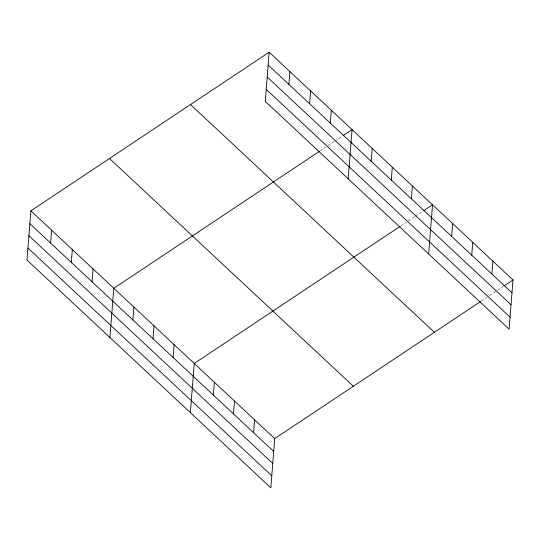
<?xml version="1.0" encoding="UTF-8"?>
<svg xmlns="http://www.w3.org/2000/svg" width="540" height="540" viewBox="0 0 540 540"><rect width="100%" height="100%" fill="white"/><g stroke="black" fill="none" stroke-linecap="round" stroke-linejoin="round"><path stroke-width="0.41" stroke-dasharray="2.7 2.03" d="M320.335 150.755L325.856 147.083M327.922 145.706L334.132 141.568M334.82 141.109L342.407 136.06M400.802 225.916L406.323 222.244M408.389 220.86L414.599 216.729M415.287 216.27L422.874 211.221M481.268 301.077L486.79 297.398M489.55 295.562L503.341 286.375"/><path stroke-width="0.81" d="M30.875 210.85L27 260.05L270.844 487.809L274.712 438.608L30.875 210.85L269.156 52.191L513 279.95L509.126 329.15L265.288 101.392L269.156 52.191M50.584 243.054L51.597 230.209M71.314 262.413L72.326 249.575M92.043 281.772L93.049 268.934M109.904 337.487L113.778 288.293L319.646 151.214M132.887 319.923L133.893 307.078M153.002 338.715L154.015 325.87M173.117 357.5L174.13 344.662M190.37 412.648L194.245 363.447L400.113 226.375M213.354 395.084L214.36 382.239M233.469 413.87L234.482 401.031M253.584 432.662L254.597 419.816M288.873 84.395L289.885 71.55M309.602 103.754L310.615 90.909M330.325 123.113L331.337 110.268M348.192 178.828L352.067 129.627L343.096 135.601M371.169 161.258L372.182 148.419M391.291 180.05L392.296 167.211M411.406 198.841L412.418 185.996M428.659 253.989L432.533 204.788L423.562 210.755M451.636 236.419L452.648 223.58M471.757 255.211L472.763 242.366M491.873 274.003L492.885 261.158M274.712 438.608L480.58 301.536M504.036 285.916L513 279.95M268.151 65.036L511.988 292.788M267.206 77.031L511.043 304.79M266.234 89.39L510.071 317.149M190.525 104.551L434.363 332.309M109.505 158.497L353.349 386.249M29.862 223.695L273.699 451.454M28.917 235.69L272.761 463.448M27.945 248.056L271.782 475.814"/></g></svg>
